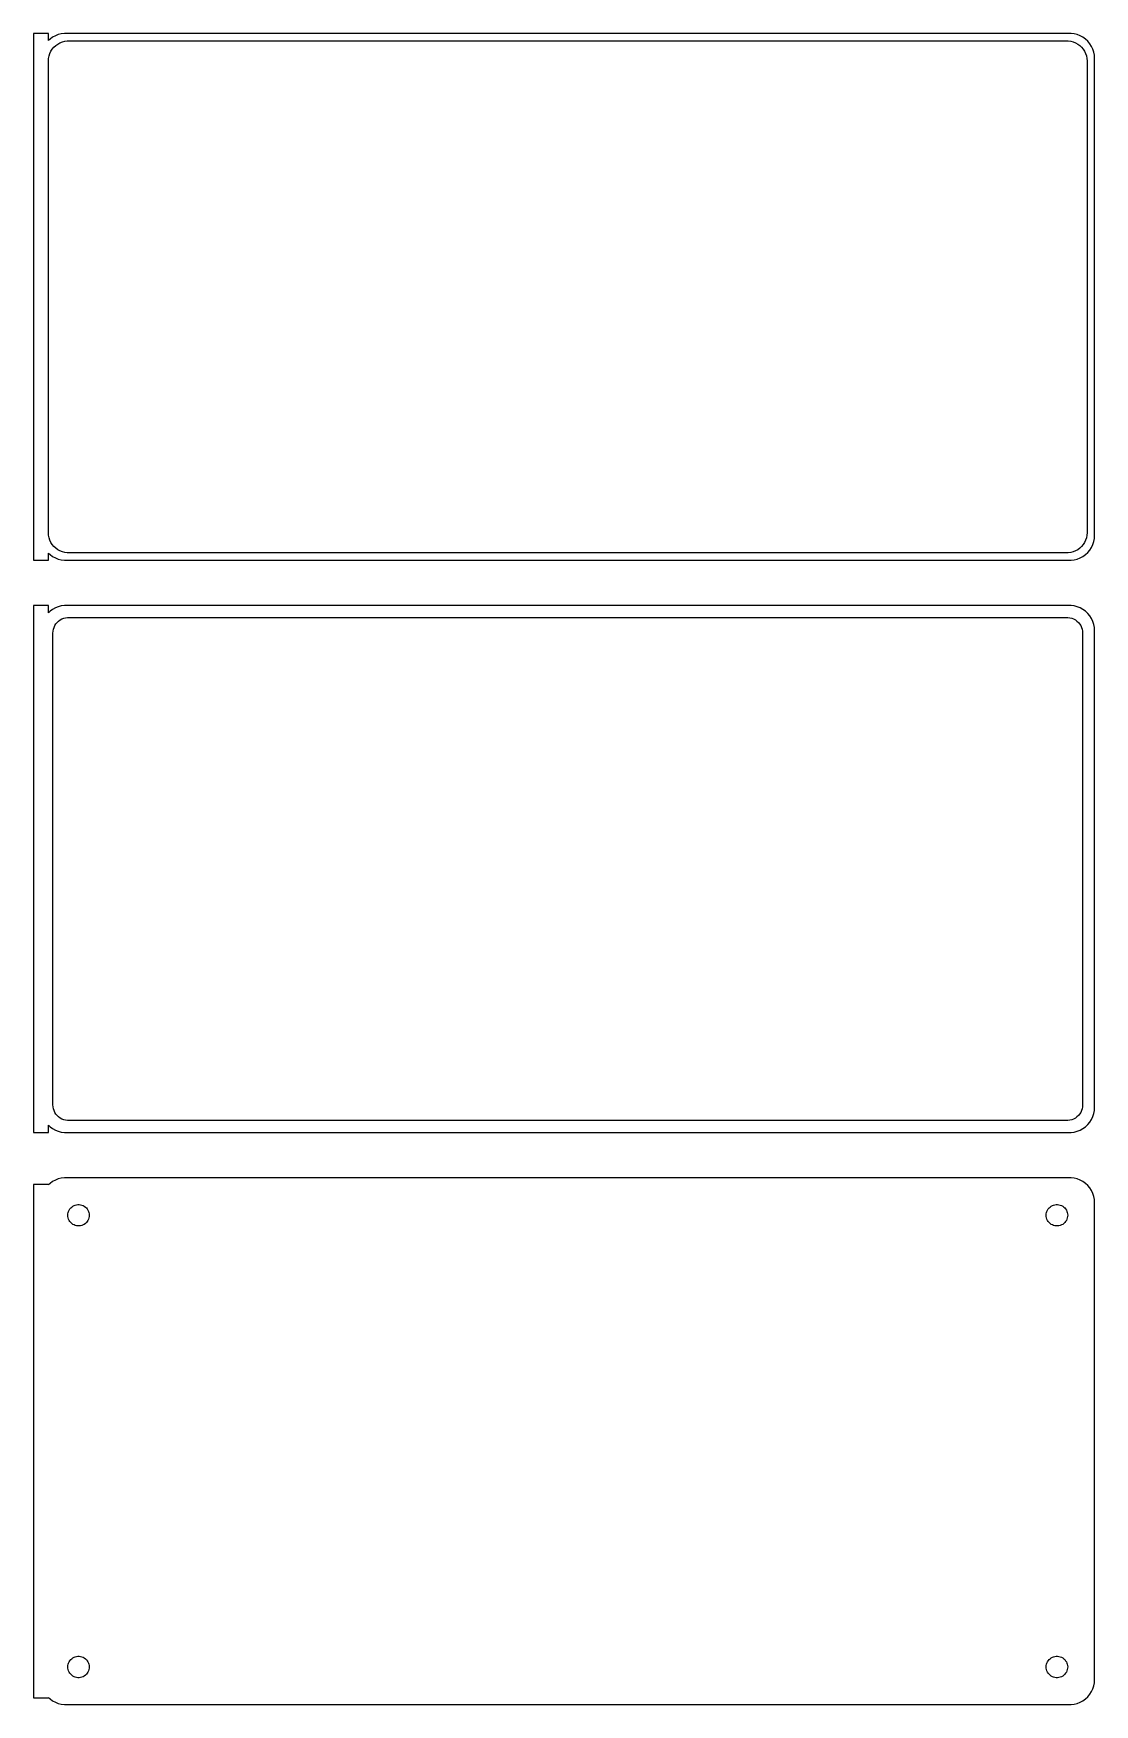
# Model space of a CAD drawing. Header units: metres. Extents: x -106 to 105, y 290 to 622.
import ezdxf

# ---------------------------------------------------------------- set-up
doc = ezdxf.new("R2010")
doc.units = ezdxf.units.M

msp = doc.modelspace()

# ---------------------------------------------------------------- linework, layer by layer
for p, q in [((-103.5, 622.49), (-106.5, 622.49)), ((-106.5, 622.49), (-106.5, 517.51)), ((-103.5, 621.059), (-103.5, 622.49)), ((-103.187, 621.353), (-103.5, 621.059)), ((-102.679, 621.722), (-103.187, 621.353)), ((-103.005, 618.927), (-102.736, 619.351)), ((-102.736, 619.351), (-102.416, 619.738)), ((-102.129, 622.024), (-102.679, 621.722)), ((-102.416, 619.738), (-102.05, 620.082)), ((-101.545, 622.255), (-102.129, 622.024)), ((-102.05, 620.082), (-101.643, 620.377)), ((-101.643, 620.377), (-101.203, 620.619)), ((-100.937, 622.411), (-101.545, 622.255)), ((-101.203, 620.619), (-100.736, 620.804)), ((-100.314, 622.49), (-100.937, 622.411)), ((-100.736, 620.804), (-100.25, 620.929)), ((100.314, 622.49), (-100.314, 622.49)), ((-100.25, 620.929), (-99.7512, 620.992)), ((-99.7512, 620.992), (99.7512, 620.992)), ((99.7512, 620.992), (100.25, 620.929)), ((100.25, 620.929), (100.736, 620.804)), ((100.937, 622.411), (100.314, 622.49)), ((100.736, 620.804), (101.203, 620.619)), ((101.545, 622.255), (100.937, 622.411)), ((101.203, 620.619), (101.643, 620.377)), ((102.129, 622.024), (101.545, 622.255)), ((101.643, 620.377), (102.05, 620.082)), ((102.05, 620.082), (102.416, 619.738)), ((102.679, 621.722), (102.129, 622.024)), ((102.416, 619.738), (102.736, 619.351)), ((103.187, 621.353), (102.679, 621.722)), ((102.736, 619.351), (103.005, 618.927)), ((103.645, 620.923), (103.187, 621.353)), ((104.045, 620.439), (103.645, 620.923)), ((104.382, 619.909), (104.045, 620.439)), ((104.649, 619.341), (104.382, 619.909)), ((-103.5, 617), (-103.468, 617.501)), ((-103.5, 523), (-103.5, 617)), ((-103.468, 617.501), (-103.374, 617.995)), ((-103.374, 617.995), (-103.219, 618.472)), ((-103.219, 618.472), (-103.005, 618.927)), ((103.005, 618.927), (103.219, 618.472)), ((103.219, 618.472), (103.374, 617.995)), ((103.374, 617.995), (103.468, 617.501)), ((103.468, 617.501), (103.5, 617)), ((103.5, 617), (103.5, 523)), ((104.843, 618.743), (104.649, 619.341)), ((104.961, 618.127), (104.843, 618.743)), ((105, 617.5), (104.961, 618.127)), ((105, 522.5), (105, 617.5)), ((-103.468, 522.499), (-103.5, 523)), ((103.5, 523), (103.468, 522.499)), ((-103.374, 522.005), (-103.468, 522.499)), ((-103.219, 521.528), (-103.374, 522.005)), ((-103.005, 521.073), (-103.219, 521.528)), ((-102.736, 520.649), (-103.005, 521.073)), ((-102.416, 520.262), (-102.736, 520.649)), ((-102.05, 519.918), (-102.416, 520.262)), ((-101.643, 519.623), (-102.05, 519.918)), ((-101.203, 519.381), (-101.643, 519.623)), ((101.643, 519.623), (101.203, 519.381)), ((102.05, 519.918), (101.643, 519.623)), ((102.416, 520.262), (102.05, 519.918)), ((102.736, 520.649), (102.416, 520.262)), ((103.005, 521.073), (102.736, 520.649)), ((103.219, 521.528), (103.005, 521.073)), ((103.374, 522.005), (103.219, 521.528)), ((103.468, 522.499), (103.374, 522.005)), ((103.645, 519.077), (104.045, 519.561)), ((104.045, 519.561), (104.382, 520.091)), ((104.382, 520.091), (104.649, 520.659)), ((104.649, 520.659), (104.843, 521.257)), ((104.843, 521.257), (104.961, 521.873)), ((104.961, 521.873), (105, 522.5)), ((-106.5, 517.51), (-103.5, 517.51)), ((-103.5, 518.941), (-103.187, 518.647)), ((-103.5, 517.51), (-103.5, 518.941)), ((-103.187, 518.647), (-102.679, 518.278)), ((-102.679, 518.278), (-102.129, 517.976)), ((-102.129, 517.976), (-101.545, 517.745)), ((-101.545, 517.745), (-100.937, 517.589)), ((-100.736, 519.196), (-101.203, 519.381)), ((-100.937, 517.589), (-100.314, 517.51)), ((-100.25, 519.071), (-100.736, 519.196)), ((-100.314, 517.51), (100.314, 517.51)), ((-99.7512, 519.008), (-100.25, 519.071)), ((99.7512, 519.008), (-99.7512, 519.008)), ((100.25, 519.071), (99.7512, 519.008)), ((100.736, 519.196), (100.25, 519.071)), ((100.314, 517.51), (100.937, 517.589)), ((101.203, 519.381), (100.736, 519.196)), ((100.937, 517.589), (101.545, 517.745)), ((101.545, 517.745), (102.129, 517.976)), ((102.129, 517.976), (102.679, 518.278)), ((102.679, 518.278), (103.187, 518.647)), ((103.187, 518.647), (103.645, 519.077)), ((-103.5, 508.479), (-106.5, 508.479)), ((-106.5, 508.479), (-106.5, 403.521)), ((-103.5, 507.059), (-103.5, 508.479)), ((-103.187, 507.353), (-103.5, 507.059)), ((-102.679, 507.722), (-103.187, 507.353)), ((-102.129, 508.024), (-102.679, 507.722)), ((-101.545, 508.255), (-102.129, 508.024)), ((-100.937, 508.411), (-101.545, 508.255)), ((-100.314, 508.49), (-100.937, 508.411)), ((100.314, 508.49), (-100.314, 508.49)), ((100.937, 508.411), (100.314, 508.49)), ((101.545, 508.255), (100.937, 508.411)), ((102.129, 508.024), (101.545, 508.255)), ((102.679, 507.722), (102.129, 508.024)), ((103.187, 507.353), (102.679, 507.722)), ((103.645, 506.923), (103.187, 507.353)), ((104.045, 506.439), (103.645, 506.923)), ((104.382, 505.909), (104.045, 506.439)), ((-102.613, 503), (-102.588, 503.39)), ((-102.613, 409), (-102.613, 503)), ((-102.588, 503.39), (-102.515, 503.774)), ((-102.515, 503.774), (-102.394, 504.146)), ((-102.394, 504.146), (-102.228, 504.5)), ((-102.228, 504.5), (-102.018, 504.83)), ((-102.018, 504.83), (-101.769, 505.131)), ((-101.769, 505.131), (-101.484, 505.399)), ((-101.484, 505.399), (-101.168, 505.628)), ((-101.168, 505.628), (-100.825, 505.817)), ((-100.825, 505.817), (-100.462, 505.961)), ((-100.462, 505.961), (-100.083, 506.058)), ((-100.083, 506.058), (-99.6955, 506.107)), ((-99.6955, 506.107), (99.6955, 506.107)), ((99.6955, 506.107), (100.083, 506.058)), ((100.083, 506.058), (100.462, 505.961)), ((100.462, 505.961), (100.825, 505.817)), ((100.825, 505.817), (101.168, 505.628)), ((101.168, 505.628), (101.484, 505.399)), ((101.484, 505.399), (101.769, 505.131)), ((101.769, 505.131), (102.018, 504.83)), ((102.018, 504.83), (102.228, 504.5)), ((102.228, 504.5), (102.394, 504.146)), ((102.394, 504.146), (102.515, 503.774)), ((102.515, 503.774), (102.588, 503.39)), ((102.588, 503.39), (102.613, 503)), ((102.613, 503), (102.613, 409)), ((104.649, 505.341), (104.382, 505.909)), ((104.843, 504.743), (104.649, 505.341)), ((104.961, 504.127), (104.843, 504.743)), ((105, 503.5), (104.961, 504.127)), ((105, 408.5), (105, 503.5)), ((-102.588, 408.61), (-102.613, 409)), ((-102.515, 408.226), (-102.588, 408.61)), ((-102.394, 407.854), (-102.515, 408.226)), ((-102.228, 407.5), (-102.394, 407.854)), ((-102.018, 407.17), (-102.228, 407.5)), ((-101.769, 406.869), (-102.018, 407.17)), ((-101.484, 406.601), (-101.769, 406.869)), ((-101.168, 406.372), (-101.484, 406.601)), ((-100.825, 406.183), (-101.168, 406.372)), ((101.168, 406.372), (100.825, 406.183)), ((101.484, 406.601), (101.168, 406.372)), ((101.769, 406.869), (101.484, 406.601)), ((102.018, 407.17), (101.769, 406.869)), ((102.228, 407.5), (102.018, 407.17)), ((102.394, 407.854), (102.228, 407.5)), ((102.515, 408.226), (102.394, 407.854)), ((102.588, 408.61), (102.515, 408.226)), ((102.613, 409), (102.588, 408.61)), ((104.382, 406.091), (104.649, 406.659)), ((104.649, 406.659), (104.843, 407.257)), ((104.843, 407.257), (104.961, 407.873)), ((104.961, 407.873), (105, 408.5)), ((-106.5, 403.521), (-103.5, 403.521)), ((-103.5, 403.521), (-103.5, 404.941)), ((-103.5, 404.941), (-103.187, 404.647)), ((-103.187, 404.647), (-102.679, 404.278)), ((-102.679, 404.278), (-102.129, 403.976)), ((-102.129, 403.976), (-101.545, 403.745)), ((-101.545, 403.745), (-100.937, 403.589)), ((-100.937, 403.589), (-100.314, 403.51)), ((-100.462, 406.039), (-100.825, 406.183)), ((-100.083, 405.942), (-100.462, 406.039)), ((-100.314, 403.51), (100.314, 403.51)), ((-99.6955, 405.893), (-100.083, 405.942)), ((99.6955, 405.893), (-99.6955, 405.893)), ((100.083, 405.942), (99.6955, 405.893)), ((100.462, 406.039), (100.083, 405.942)), ((100.314, 403.51), (100.937, 403.589)), ((100.825, 406.183), (100.462, 406.039)), ((100.937, 403.589), (101.545, 403.745)), ((101.545, 403.745), (102.129, 403.976)), ((102.129, 403.976), (102.679, 404.278)), ((102.679, 404.278), (103.187, 404.647)), ((103.187, 404.647), (103.645, 405.077)), ((103.645, 405.077), (104.045, 405.561)), ((104.045, 405.561), (104.382, 406.091)), ((-103.5, 393.153), (-106.5, 393.153)), ((-106.5, 393.153), (-106.5, 290.847)), ((-103.187, 393.353), (-103.5, 393.059)), ((-103.5, 393.059), (-103.5, 393.153)), ((-102.679, 393.722), (-103.187, 393.353)), ((-102.129, 394.024), (-102.679, 393.722)), ((-101.545, 394.255), (-102.129, 394.024)), ((-100.937, 394.411), (-101.545, 394.255)), ((-100.314, 394.49), (-100.937, 394.411)), ((100.314, 394.49), (-100.314, 394.49)), ((100.937, 394.411), (100.314, 394.49)), ((101.545, 394.255), (100.937, 394.411)), ((102.129, 394.024), (101.545, 394.255)), ((102.679, 393.722), (102.129, 394.024)), ((103.187, 393.353), (102.679, 393.722)), ((103.645, 392.923), (103.187, 393.353)), ((104.045, 392.439), (103.645, 392.923)), ((104.382, 391.909), (104.045, 392.439)), ((104.649, 391.341), (104.382, 391.909)), ((104.843, 390.743), (104.649, 391.341)), ((104.961, 390.127), (104.843, 390.743)), ((105, 389.5), (104.961, 390.127)), ((-99.6353, 387), (-99.6185, 387.268)), ((-99.6185, 386.732), (-99.6353, 387)), ((-99.6185, 387.268), (-99.5682, 387.531)), ((-99.5682, 386.469), (-99.6185, 386.732)), ((-99.5682, 387.531), (-99.4853, 387.786)), ((-99.4853, 386.214), (-99.5682, 386.469)), ((-99.4853, 387.786), (-99.3712, 388.029)), ((-99.3712, 388.029), (-99.2275, 388.255)), ((-99.2275, 388.255), (-99.0566, 388.462)), ((-99.0566, 388.462), (-98.8611, 388.645)), ((-98.8611, 388.645), (-98.6441, 388.803)), ((-98.6441, 388.803), (-98.4092, 388.932)), ((-98.4092, 388.932), (-98.1598, 389.031)), ((-98.1598, 389.031), (-97.9001, 389.097)), ((-97.9001, 389.097), (-97.6341, 389.131)), ((-97.6341, 389.131), (-97.3659, 389.131)), ((-97.3659, 389.131), (-97.0999, 389.097)), ((-97.0999, 389.097), (-96.8401, 389.031)), ((-96.8401, 389.031), (-96.5908, 388.932)), ((-96.5908, 388.932), (-96.3559, 388.803)), ((-96.3559, 388.803), (-96.1389, 388.645)), ((-96.1389, 388.645), (-95.9434, 388.462)), ((-95.9434, 388.462), (-95.7725, 388.255)), ((-95.7725, 388.255), (-95.6288, 388.029)), ((-95.6288, 388.029), (-95.5146, 387.786)), ((-95.5146, 387.786), (-95.4318, 387.531)), ((-95.4318, 386.469), (-95.5146, 386.214)), ((-95.4318, 387.531), (-95.3815, 387.268)), ((-95.3815, 386.732), (-95.4318, 386.469)), ((-95.3815, 387.268), (-95.3647, 387)), ((-95.3647, 387), (-95.3815, 386.732)), ((95.3647, 387), (95.3815, 387.268)), ((95.3815, 386.732), (95.3647, 387)), ((95.3815, 387.268), (95.4318, 387.531)), ((95.4318, 386.469), (95.3815, 386.732)), ((95.4318, 387.531), (95.5146, 387.786)), ((95.5146, 386.214), (95.4318, 386.469)), ((95.5146, 387.786), (95.6288, 388.029)), ((95.6288, 388.029), (95.7725, 388.255)), ((95.7725, 388.255), (95.9434, 388.462)), ((95.9434, 388.462), (96.1389, 388.645)), ((96.1389, 388.645), (96.3559, 388.803)), ((96.3559, 388.803), (96.5908, 388.932)), ((96.5908, 388.932), (96.8401, 389.031)), ((96.8401, 389.031), (97.0999, 389.097)), ((97.0999, 389.097), (97.3659, 389.131)), ((97.3659, 389.131), (97.6341, 389.131)), ((97.6341, 389.131), (97.9001, 389.097)), ((97.9001, 389.097), (98.1598, 389.031)), ((98.1598, 389.031), (98.4092, 388.932)), ((98.4092, 388.932), (98.6441, 388.803)), ((98.6441, 388.803), (98.8611, 388.645)), ((98.8611, 388.645), (99.0566, 388.462)), ((99.0566, 388.462), (99.2275, 388.255)), ((99.2275, 388.255), (99.3712, 388.029)), ((99.3712, 388.029), (99.4853, 387.786)), ((99.4853, 387.786), (99.5682, 387.531)), ((99.5682, 386.469), (99.4853, 386.214)), ((99.5682, 387.531), (99.6185, 387.268)), ((99.6185, 386.732), (99.5682, 386.469)), ((99.6185, 387.268), (99.6353, 387)), ((99.6353, 387), (99.6185, 386.732)), ((105, 294.5), (105, 389.5)), ((-99.3712, 385.971), (-99.4853, 386.214)), ((-99.2275, 385.745), (-99.3712, 385.971)), ((-99.0566, 385.538), (-99.2275, 385.745)), ((-98.8611, 385.355), (-99.0566, 385.538)), ((-98.6441, 385.197), (-98.8611, 385.355)), ((-98.4092, 385.068), (-98.6441, 385.197)), ((-98.1598, 384.969), (-98.4092, 385.068)), ((-97.9001, 384.903), (-98.1598, 384.969)), ((-97.6341, 384.869), (-97.9001, 384.903)), ((-97.3659, 384.869), (-97.6341, 384.869)), ((-97.0999, 384.903), (-97.3659, 384.869)), ((-96.8401, 384.969), (-97.0999, 384.903)), ((-96.5908, 385.068), (-96.8401, 384.969)), ((-96.3559, 385.197), (-96.5908, 385.068)), ((-96.1389, 385.355), (-96.3559, 385.197)), ((-95.9434, 385.538), (-96.1389, 385.355)), ((-95.7725, 385.745), (-95.9434, 385.538)), ((-95.6288, 385.971), (-95.7725, 385.745)), ((-95.5146, 386.214), (-95.6288, 385.971)), ((95.6288, 385.971), (95.5146, 386.214)), ((95.7725, 385.745), (95.6288, 385.971)), ((95.9434, 385.538), (95.7725, 385.745)), ((96.1389, 385.355), (95.9434, 385.538)), ((96.3559, 385.197), (96.1389, 385.355)), ((96.5908, 385.068), (96.3559, 385.197)), ((96.8401, 384.969), (96.5908, 385.068)), ((97.0999, 384.903), (96.8401, 384.969)), ((97.3659, 384.869), (97.0999, 384.903)), ((97.6341, 384.869), (97.3659, 384.869)), ((97.9001, 384.903), (97.6341, 384.869)), ((98.1598, 384.969), (97.9001, 384.903)), ((98.4092, 385.068), (98.1598, 384.969)), ((98.6441, 385.197), (98.4092, 385.068)), ((98.8611, 385.355), (98.6441, 385.197)), ((99.0566, 385.538), (98.8611, 385.355)), ((99.2275, 385.745), (99.0566, 385.538)), ((99.3712, 385.971), (99.2275, 385.745)), ((99.4853, 386.214), (99.3712, 385.971)), ((-99.6353, 297), (-99.6185, 297.268)), ((-99.6185, 296.732), (-99.6353, 297)), ((-99.6185, 297.268), (-99.5682, 297.531)), ((-99.5682, 296.469), (-99.6185, 296.732)), ((-99.5682, 297.531), (-99.4853, 297.786)), ((-99.4853, 296.214), (-99.5682, 296.469)), ((-99.4853, 297.786), (-99.3712, 298.029)), ((-99.3712, 298.029), (-99.2275, 298.255)), ((-99.2275, 298.255), (-99.0566, 298.462)), ((-99.0566, 298.462), (-98.8611, 298.645)), ((-98.8611, 298.645), (-98.6441, 298.803)), ((-98.6441, 298.803), (-98.4092, 298.932)), ((-98.4092, 298.932), (-98.1598, 299.031)), ((-98.1598, 299.031), (-97.9001, 299.097)), ((-97.9001, 299.097), (-97.6341, 299.131)), ((-97.6341, 299.131), (-97.3659, 299.131)), ((-97.3659, 299.131), (-97.0999, 299.097)), ((-97.0999, 299.097), (-96.8401, 299.031)), ((-96.8401, 299.031), (-96.5908, 298.932)), ((-96.5908, 298.932), (-96.3559, 298.803)), ((-96.3559, 298.803), (-96.1389, 298.645)), ((-96.1389, 298.645), (-95.9434, 298.462)), ((-95.9434, 298.462), (-95.7725, 298.255)), ((-95.7725, 298.255), (-95.6288, 298.029)), ((-95.6288, 298.029), (-95.5146, 297.786)), ((-95.5146, 297.786), (-95.4318, 297.531)), ((-95.4318, 296.469), (-95.5146, 296.214)), ((-95.4318, 297.531), (-95.3815, 297.268)), ((-95.3815, 296.732), (-95.4318, 296.469)), ((-95.3815, 297.268), (-95.3647, 297)), ((-95.3647, 297), (-95.3815, 296.732)), ((95.3647, 297), (95.3815, 297.268)), ((95.3815, 296.732), (95.3647, 297)), ((95.3815, 297.268), (95.4318, 297.531)), ((95.4318, 296.469), (95.3815, 296.732)), ((95.4318, 297.531), (95.5146, 297.786)), ((95.5146, 296.214), (95.4318, 296.469)), ((95.5146, 297.786), (95.6288, 298.029)), ((95.6288, 298.029), (95.7725, 298.255)), ((95.7725, 298.255), (95.9434, 298.462)), ((95.9434, 298.462), (96.1389, 298.645)), ((96.1389, 298.645), (96.3559, 298.803)), ((96.3559, 298.803), (96.5908, 298.932)), ((96.5908, 298.932), (96.8401, 299.031)), ((96.8401, 299.031), (97.0999, 299.097)), ((97.0999, 299.097), (97.3659, 299.131)), ((97.3659, 299.131), (97.6341, 299.131)), ((97.6341, 299.131), (97.9001, 299.097)), ((97.9001, 299.097), (98.1598, 299.031)), ((98.1598, 299.031), (98.4092, 298.932)), ((98.4092, 298.932), (98.6441, 298.803)), ((98.6441, 298.803), (98.8611, 298.645)), ((98.8611, 298.645), (99.0566, 298.462)), ((99.0566, 298.462), (99.2275, 298.255)), ((99.2275, 298.255), (99.3712, 298.029)), ((99.3712, 298.029), (99.4853, 297.786)), ((99.4853, 297.786), (99.5682, 297.531)), ((99.5682, 296.469), (99.4853, 296.214)), ((99.5682, 297.531), (99.6185, 297.268)), ((99.6185, 296.732), (99.5682, 296.469)), ((99.6185, 297.268), (99.6353, 297)), ((99.6353, 297), (99.6185, 296.732)), ((-99.3712, 295.971), (-99.4853, 296.214)), ((-99.2275, 295.745), (-99.3712, 295.971)), ((-99.0566, 295.538), (-99.2275, 295.745)), ((-98.8611, 295.355), (-99.0566, 295.538)), ((-98.6441, 295.197), (-98.8611, 295.355)), ((-98.4092, 295.068), (-98.6441, 295.197)), ((-98.1598, 294.969), (-98.4092, 295.068)), ((-97.9001, 294.903), (-98.1598, 294.969)), ((-97.6341, 294.869), (-97.9001, 294.903)), ((-97.3659, 294.869), (-97.6341, 294.869)), ((-97.0999, 294.903), (-97.3659, 294.869)), ((-96.8401, 294.969), (-97.0999, 294.903)), ((-96.5908, 295.068), (-96.8401, 294.969)), ((-96.3559, 295.197), (-96.5908, 295.068)), ((-96.1389, 295.355), (-96.3559, 295.197)), ((-95.9434, 295.538), (-96.1389, 295.355)), ((-95.7725, 295.745), (-95.9434, 295.538)), ((-95.6288, 295.971), (-95.7725, 295.745)), ((-95.5146, 296.214), (-95.6288, 295.971)), ((95.6288, 295.971), (95.5146, 296.214)), ((95.7725, 295.745), (95.6288, 295.971)), ((95.9434, 295.538), (95.7725, 295.745)), ((96.1389, 295.355), (95.9434, 295.538)), ((96.3559, 295.197), (96.1389, 295.355)), ((96.5908, 295.068), (96.3559, 295.197)), ((96.8401, 294.969), (96.5908, 295.068)), ((97.0999, 294.903), (96.8401, 294.969)), ((97.3659, 294.869), (97.0999, 294.903)), ((97.6341, 294.869), (97.3659, 294.869)), ((97.9001, 294.903), (97.6341, 294.869)), ((98.1598, 294.969), (97.9001, 294.903)), ((98.4092, 295.068), (98.1598, 294.969)), ((98.6441, 295.197), (98.4092, 295.068)), ((98.8611, 295.355), (98.6441, 295.197)), ((99.0566, 295.538), (98.8611, 295.355)), ((99.2275, 295.745), (99.0566, 295.538)), ((99.3712, 295.971), (99.2275, 295.745)), ((99.4853, 296.214), (99.3712, 295.971)), ((104.649, 292.659), (104.843, 293.257)), ((104.843, 293.257), (104.961, 293.873)), ((104.961, 293.873), (105, 294.5)), ((-106.5, 290.847), (-103.5, 290.847)), ((-103.5, 290.847), (-103.5, 290.941)), ((-103.5, 290.941), (-103.187, 290.647)), ((-103.187, 290.647), (-102.679, 290.278)), ((-102.679, 290.278), (-102.129, 289.976)), ((-102.129, 289.976), (-101.545, 289.745)), ((-101.545, 289.745), (-100.937, 289.589)), ((100.937, 289.589), (101.545, 289.745)), ((101.545, 289.745), (102.129, 289.976)), ((102.129, 289.976), (102.679, 290.278)), ((102.679, 290.278), (103.187, 290.647)), ((103.187, 290.647), (103.645, 291.077)), ((103.645, 291.077), (104.045, 291.561)), ((104.045, 291.561), (104.382, 292.091)), ((104.382, 292.091), (104.649, 292.659)), ((-100.937, 289.589), (-100.314, 289.51)), ((-100.314, 289.51), (100.314, 289.51)), ((100.314, 289.51), (100.937, 289.589))]:
    msp.add_line(p, q)

doc.saveas('drawing.dxf')
